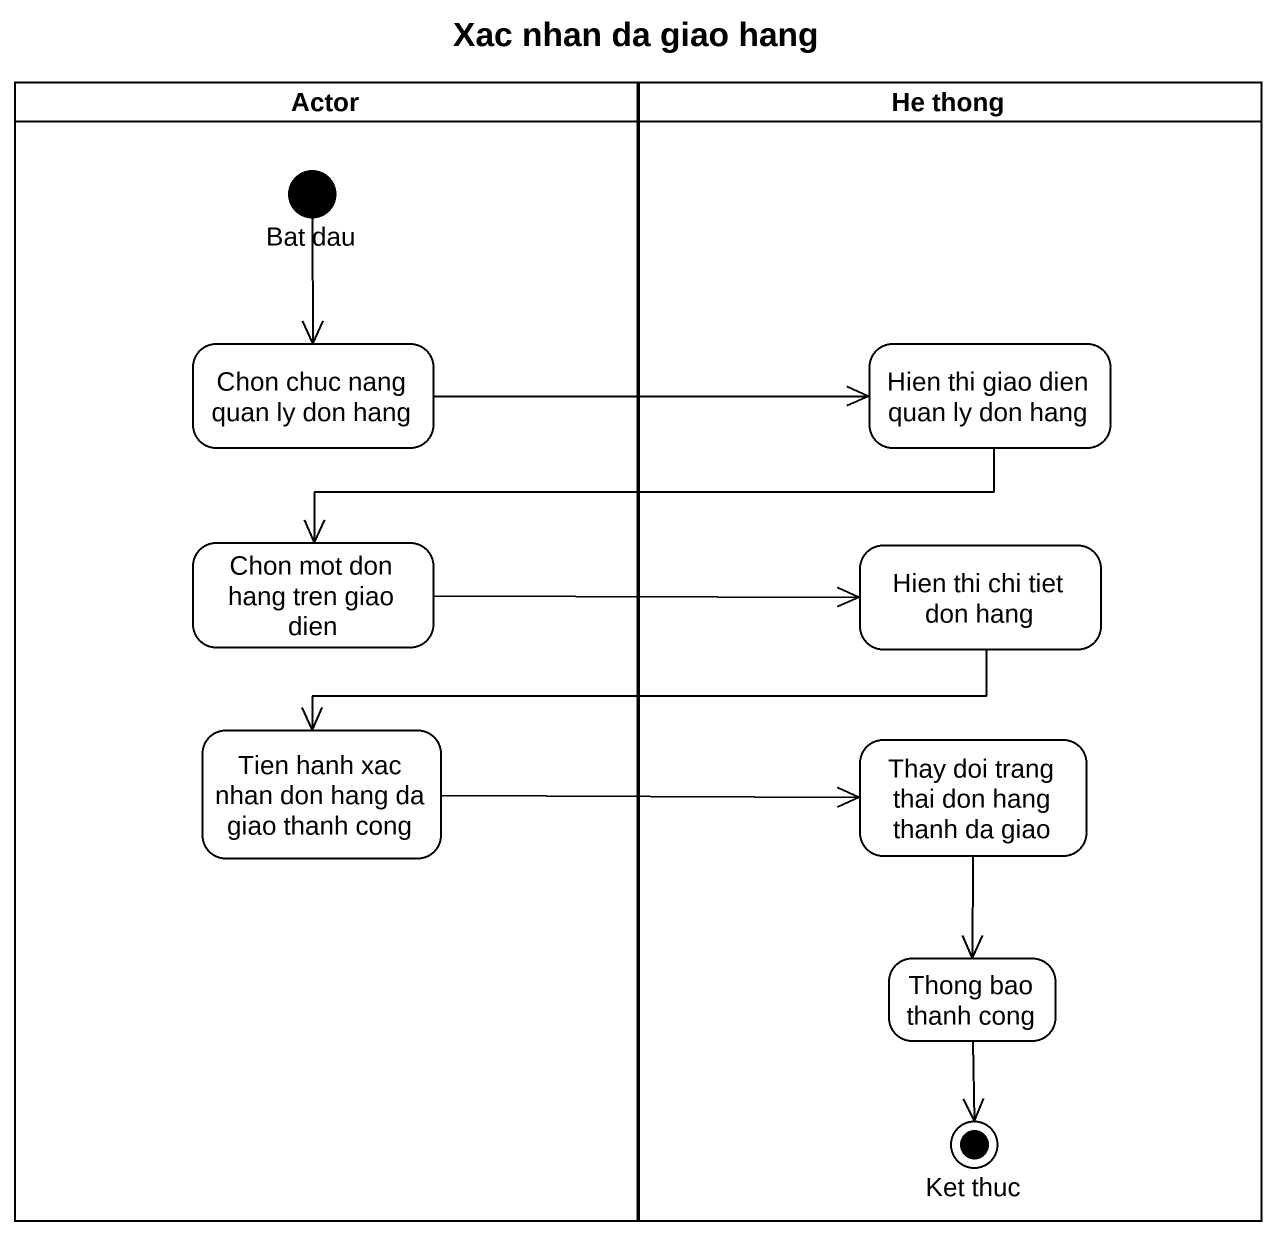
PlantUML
@startuml
title Xac nhan da giao hang
hide empty description
state "Actor" as Actor_ <<partition>> {
  state "Bat dau" as Bat_dau <<start>>
  state "Chon chuc nang quan ly don hang" as Chon_chuc_nang_quan_ly_don
  state "Chon mot don hang tren giao dien" as Chon_mot_don_hang_tren_giao
  state "Tien hanh xac nhan don hang da giao thanh cong" as Tien_hanh_xac_nhan_don_hang
}
state "He thong" as He_thong <<partition>> {
  state "Hien thi giao dien quan ly don hang" as Hien_thi_giao_dien_quan_ly
  state "Hien thi chi tiet don hang" as Hien_thi_chi_tiet_don_hang
  state "Thay doi trang thai don hang thanh da giao" as Thay_doi_trang_thai_don
  state "Thong bao thanh cong" as Thong_bao_thanh_cong
  state "Ket thuc" as Ket_thuc <<end>>
}
Bat_dau --> Chon_chuc_nang_quan_ly_don
Chon_chuc_nang_quan_ly_don -right-> Hien_thi_giao_dien_quan_ly
Hien_thi_giao_dien_quan_ly -left-> Chon_mot_don_hang_tren_giao
Chon_mot_don_hang_tren_giao -right-> Hien_thi_chi_tiet_don_hang
Hien_thi_chi_tiet_don_hang -left-> Tien_hanh_xac_nhan_don_hang
Tien_hanh_xac_nhan_don_hang -right-> Thay_doi_trang_thai_don
Thay_doi_trang_thai_don --> Thong_bao_thanh_cong
Thong_bao_thanh_cong --> Ket_thuc
@enduml
